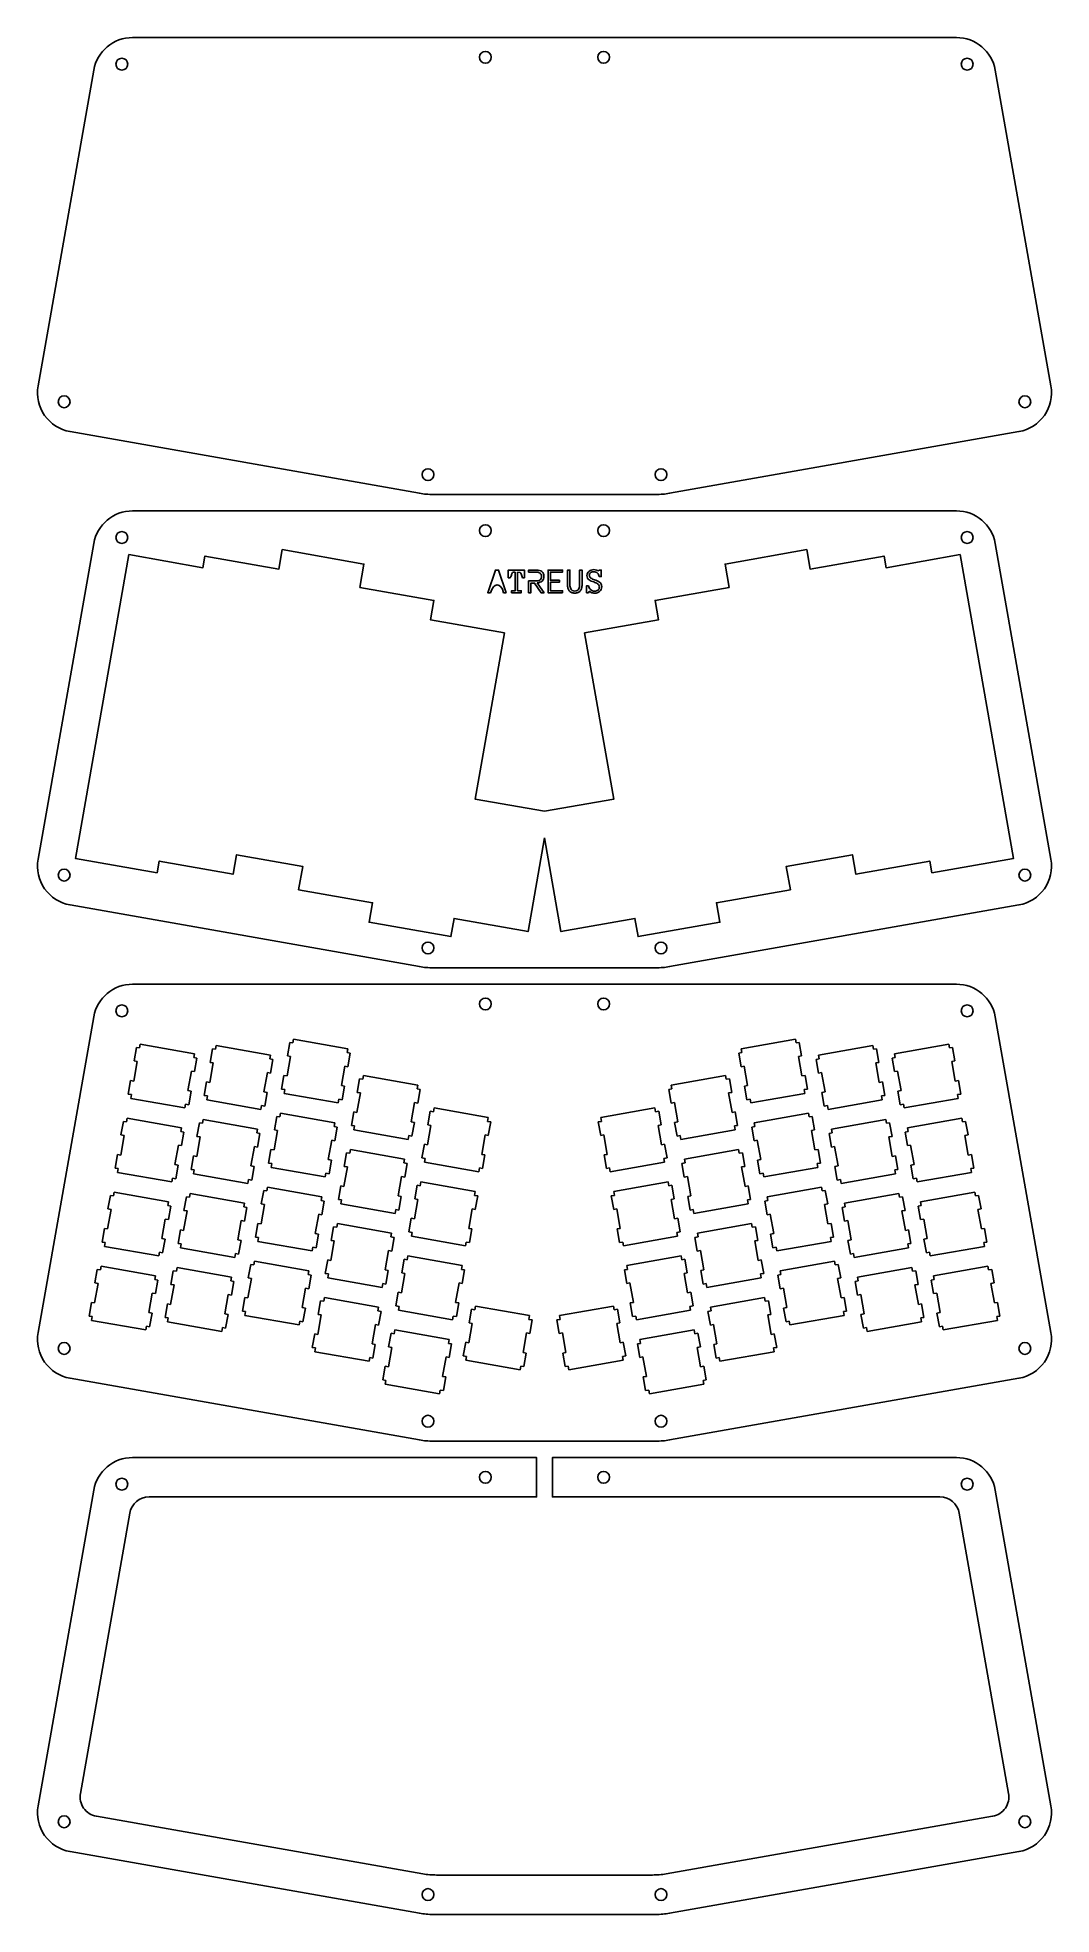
# Model space of a CAD drawing. Extents: x -129 to 129, y -125 to 351.
import ezdxf

# ---------------------------------------------------------------- set-up
doc = ezdxf.new("R2010")
doc.units = 0
doc.layers.get('0').update_dxf_attribs({"linetype": 'CONTINUOUS'})
doc.layers.add('TOP', color=7, linetype='CONTINUOUS')

msp = doc.modelspace()

# ---------------------------------------------------------------- linework, layer by layer
at = {"color": 7, "linetype": 'CONTINUOUS'}
for p, q in [((-102.55, 95.41), (-102.72, 94.44)), ((-88.8, 92.98), (-102.55, 95.41)), ((-64.61, 95.85), (-65.22, 92.4)), ((-63.81, 95.71), (-64.61, 95.85)), ((-63.64, 96.67), (-63.81, 95.71)), ((-49.89, 94.25), (-63.64, 96.67)), ((49.89, 94.25), (63.64, 96.67)), ((63.64, 96.67), (63.81, 95.71)), ((63.81, 95.71), (64.61, 95.85)), ((64.61, 95.85), (65.22, 92.4)), ((88.8, 92.98), (102.55, 95.41)), ((102.55, 95.41), (102.72, 94.44)), ((-103.33, 91), (-104.2, 86.06)), ((-103.53, 94.59), (-104.13, 91.14)), ((-104.13, 91.14), (-103.33, 91)), ((-102.72, 94.44), (-103.53, 94.59)), ((-88.97, 92.02), (-88.8, 92.98)), ((-88.17, 91.88), (-88.97, 92.02)), ((-88.77, 88.43), (-88.17, 91.88)), ((-84.05, 90.64), (-84.92, 85.71)), ((-84.24, 94.23), (-84.85, 90.79)), ((-84.85, 90.79), (-84.05, 90.64)), ((-83.44, 94.09), (-84.24, 94.23)), ((-83.27, 95.06), (-83.44, 94.09)), ((-69.52, 92.63), (-83.27, 95.06)), ((-69.69, 91.67), (-69.52, 92.63)), ((-68.88, 91.52), (-69.69, 91.67)), ((-69.49, 88.08), (-68.88, 91.52)), ((-64.42, 92.26), (-65.29, 87.33)), ((-65.22, 92.4), (-64.42, 92.26)), ((-50.06, 93.28), (-49.89, 94.25)), ((-49.26, 93.14), (-50.06, 93.28)), ((-49.86, 89.69), (-49.26, 93.14)), ((49.26, 93.14), (50.06, 93.28)), ((49.86, 89.69), (49.26, 93.14)), ((50.06, 93.28), (49.89, 94.25)), ((65.22, 92.4), (64.42, 92.26)), ((64.42, 92.26), (65.29, 87.33)), ((68.88, 91.52), (69.69, 91.67)), ((69.49, 88.08), (68.88, 91.52)), ((69.52, 92.63), (83.27, 95.06)), ((69.69, 91.67), (69.52, 92.63)), ((83.27, 95.06), (83.44, 94.09)), ((83.44, 94.09), (84.24, 94.23)), ((84.85, 90.79), (84.05, 90.64)), ((84.05, 90.64), (84.92, 85.71)), ((84.24, 94.23), (84.85, 90.79)), ((88.17, 91.88), (88.97, 92.02)), ((88.77, 88.43), (88.17, 91.88)), ((88.97, 92.02), (88.8, 92.98)), ((102.72, 94.44), (103.53, 94.59)), ((104.13, 91.14), (103.33, 91)), ((103.33, 91), (104.2, 86.06)), ((103.53, 94.59), (104.13, 91.14)), ((-105, 86.21), (-105.61, 82.76)), ((-104.2, 86.06), (-105, 86.21)), ((-90.44, 83.64), (-89.57, 88.57)), ((-89.57, 88.57), (-88.77, 88.43)), ((-85.72, 85.85), (-86.33, 82.41)), ((-84.92, 85.71), (-85.72, 85.85)), ((-71.16, 83.29), (-70.29, 88.22)), ((-70.29, 88.22), (-69.49, 88.08)), ((-66.09, 87.47), (-66.7, 84.02)), ((-65.29, 87.33), (-66.09, 87.47)), ((-51.53, 84.9), (-50.66, 89.83)), ((-50.66, 89.83), (-49.86, 89.69)), ((-46.9, 86.63), (-47.5, 83.18)), ((-46.1, 86.49), (-46.9, 86.63)), ((-45.93, 87.46), (-46.1, 86.49)), ((-32.17, 85.03), (-45.93, 87.46)), ((32.17, 85.03), (45.93, 87.46)), ((45.93, 87.46), (46.1, 86.49)), ((46.1, 86.49), (46.9, 86.63)), ((46.9, 86.63), (47.5, 83.18)), ((50.66, 89.83), (49.86, 89.69)), ((51.53, 84.9), (50.66, 89.83)), ((65.29, 87.33), (66.09, 87.47)), ((66.09, 87.47), (66.7, 84.02)), ((70.29, 88.22), (69.49, 88.08)), ((71.16, 83.29), (70.29, 88.22)), ((84.92, 85.71), (85.72, 85.85)), ((85.72, 85.85), (86.33, 82.41)), ((89.57, 88.57), (88.77, 88.43)), ((90.44, 83.64), (89.57, 88.57)), ((104.2, 86.06), (105, 86.21)), ((105, 86.21), (105.61, 82.76)), ((-105.61, 82.76), (-104.81, 82.62)), ((-104.81, 82.62), (-104.98, 81.65)), ((-104.98, 81.65), (-91.22, 79.23)), ((-89.64, 83.5), (-90.44, 83.64)), ((-90.25, 80.05), (-89.64, 83.5)), ((-86.33, 82.41), (-85.53, 82.26)), ((-85.53, 82.26), (-85.7, 81.3)), ((-85.7, 81.3), (-71.94, 78.87)), ((-70.36, 83.14), (-71.16, 83.29)), ((-70.97, 79.7), (-70.36, 83.14)), ((-66.7, 84.02), (-65.9, 83.88)), ((-65.9, 83.88), (-66.07, 82.91)), ((-66.07, 82.91), (-52.31, 80.49)), ((-52.31, 80.49), (-52.14, 81.45)), ((-52.14, 81.45), (-51.34, 81.31)), ((-50.73, 84.76), (-51.53, 84.9)), ((-51.34, 81.31), (-50.73, 84.76)), ((-46.7, 83.04), (-47.57, 78.11)), ((-47.5, 83.18), (-46.7, 83.04)), ((-32.34, 84.06), (-32.17, 85.03)), ((-31.54, 83.92), (-32.34, 84.06)), ((-32.15, 80.48), (-31.54, 83.92)), ((31.54, 83.92), (32.34, 84.06)), ((32.15, 80.48), (31.54, 83.92)), ((32.34, 84.06), (32.17, 85.03)), ((47.5, 83.18), (46.7, 83.04)), ((46.7, 83.04), (47.57, 78.11)), ((50.73, 84.76), (51.53, 84.9)), ((51.34, 81.31), (50.73, 84.76)), ((52.14, 81.45), (51.34, 81.31)), ((52.31, 80.49), (52.14, 81.45)), ((66.07, 82.91), (52.31, 80.49)), ((66.7, 84.02), (65.9, 83.88)), ((65.9, 83.88), (66.07, 82.91)), ((70.36, 83.14), (71.16, 83.29)), ((70.97, 79.7), (70.36, 83.14)), ((85.7, 81.3), (71.94, 78.87)), ((86.33, 82.41), (85.53, 82.26)), ((85.53, 82.26), (85.7, 81.3)), ((89.64, 83.5), (90.44, 83.64)), ((90.25, 80.05), (89.64, 83.5)), ((104.98, 81.65), (91.22, 79.23)), ((105.61, 82.76), (104.81, 82.62)), ((104.81, 82.62), (104.98, 81.65)), ((-105.86, 76.65), (-106.03, 75.68)), ((-92.1, 74.22), (-105.86, 76.65)), ((-91.22, 79.23), (-91.05, 80.19)), ((-91.05, 80.19), (-90.25, 80.05)), ((-86.58, 76.3), (-86.75, 75.33)), ((-72.82, 73.87), (-86.58, 76.3)), ((-71.94, 78.87), (-71.77, 79.84)), ((-71.77, 79.84), (-70.97, 79.7)), ((-67.92, 77.09), (-68.53, 73.64)), ((-67.12, 76.95), (-67.92, 77.09)), ((-66.95, 77.91), (-67.12, 76.95)), ((-53.19, 75.49), (-66.95, 77.91)), ((-48.37, 78.25), (-48.98, 74.8)), ((-47.57, 78.11), (-48.37, 78.25)), ((-33.82, 75.68), (-32.95, 80.62)), ((-32.95, 80.62), (-32.15, 80.48)), ((-29, 78.4), (-29.61, 74.95)), ((-28.2, 78.26), (-29, 78.4)), ((-28.03, 79.22), (-28.2, 78.26)), ((-14.28, 76.8), (-28.03, 79.22)), ((-14.45, 75.83), (-14.28, 76.8)), ((14.28, 76.8), (28.03, 79.22)), ((14.45, 75.83), (14.28, 76.8)), ((28.03, 79.22), (28.2, 78.26)), ((28.2, 78.26), (29, 78.4)), ((29, 78.4), (29.61, 74.95)), ((32.95, 80.62), (32.15, 80.48)), ((33.82, 75.68), (32.95, 80.62)), ((47.57, 78.11), (48.37, 78.25)), ((48.37, 78.25), (48.98, 74.8)), ((53.19, 75.49), (66.95, 77.91)), ((66.95, 77.91), (67.12, 76.95)), ((67.12, 76.95), (67.92, 77.09)), ((67.92, 77.09), (68.53, 73.64)), ((71.77, 79.84), (70.97, 79.7)), ((71.94, 78.87), (71.77, 79.84)), ((72.82, 73.87), (86.58, 76.3)), ((86.58, 76.3), (86.75, 75.33)), ((91.05, 80.19), (90.25, 80.05)), ((91.22, 79.23), (91.05, 80.19)), ((92.1, 74.22), (105.86, 76.65)), ((105.86, 76.65), (106.03, 75.68)), ((-106.64, 72.24), (-107.51, 67.3)), ((-106.83, 75.83), (-107.44, 72.38)), ((-107.44, 72.38), (-106.64, 72.24)), ((-106.03, 75.68), (-106.83, 75.83)), ((-92.27, 73.26), (-92.1, 74.22)), ((-91.47, 73.12), (-92.27, 73.26)), ((-92.08, 69.67), (-91.47, 73.12)), ((-87.36, 71.88), (-88.23, 66.95)), ((-87.55, 75.47), (-88.16, 72.02)), ((-88.16, 72.02), (-87.36, 71.88)), ((-86.75, 75.33), (-87.55, 75.47)), ((-72.99, 72.9), (-72.82, 73.87)), ((-72.19, 72.76), (-72.99, 72.9)), ((-72.8, 69.32), (-72.19, 72.76)), ((-67.73, 73.5), (-68.6, 68.57)), ((-68.53, 73.64), (-67.73, 73.5)), ((-53.36, 74.52), (-53.19, 75.49)), ((-52.56, 74.38), (-53.36, 74.52)), ((-53.17, 70.93), (-52.56, 74.38)), ((-48.98, 74.8), (-48.18, 74.66)), ((-48.18, 74.66), (-48.35, 73.7)), ((-48.35, 73.7), (-34.59, 71.27)), ((-34.59, 71.27), (-34.42, 72.24)), ((-34.42, 72.24), (-33.62, 72.1)), ((-33.01, 75.54), (-33.82, 75.68)), ((-33.62, 72.1), (-33.01, 75.54)), ((-28.81, 74.81), (-29.68, 69.88)), ((-29.61, 74.95), (-28.81, 74.81)), ((-15.92, 67.45), (-15.05, 72.39)), ((-15.05, 72.39), (-14.25, 72.24)), ((-13.65, 75.69), (-14.45, 75.83)), ((-14.25, 72.24), (-13.65, 75.69)), ((13.65, 75.69), (14.45, 75.83)), ((14.25, 72.24), (13.65, 75.69)), ((15.05, 72.39), (14.25, 72.24)), ((15.92, 67.45), (15.05, 72.39)), ((29.61, 74.95), (28.81, 74.81)), ((28.81, 74.81), (29.68, 69.88)), ((33.01, 75.54), (33.82, 75.68)), ((33.62, 72.1), (33.01, 75.54)), ((34.42, 72.24), (33.62, 72.1)), ((34.59, 71.27), (34.42, 72.24)), ((48.35, 73.7), (34.59, 71.27)), ((48.98, 74.8), (48.18, 74.66)), ((48.18, 74.66), (48.35, 73.7)), ((52.56, 74.38), (53.36, 74.52)), ((53.17, 70.93), (52.56, 74.38)), ((53.36, 74.52), (53.19, 75.49)), ((68.53, 73.64), (67.73, 73.5)), ((67.73, 73.5), (68.6, 68.57)), ((72.19, 72.76), (72.99, 72.9)), ((72.8, 69.32), (72.19, 72.76)), ((72.99, 72.9), (72.82, 73.87)), ((86.75, 75.33), (87.55, 75.47)), ((88.16, 72.02), (87.36, 71.88)), ((87.36, 71.88), (88.23, 66.95)), ((87.55, 75.47), (88.16, 72.02)), ((91.47, 73.12), (92.27, 73.26)), ((92.08, 69.67), (91.47, 73.12)), ((92.27, 73.26), (92.1, 74.22)), ((106.03, 75.68), (106.83, 75.83)), ((107.44, 72.38), (106.64, 72.24)), ((106.64, 72.24), (107.51, 67.3)), ((106.83, 75.83), (107.44, 72.38)), ((-108.31, 67.45), (-108.92, 64)), ((-107.51, 67.3), (-108.31, 67.45)), ((-93.75, 64.88), (-92.88, 69.81)), ((-92.88, 69.81), (-92.08, 69.67)), ((-89.03, 67.09), (-89.64, 63.64)), ((-88.23, 66.95), (-89.03, 67.09)), ((-74.47, 64.52), (-73.6, 69.46)), ((-73.6, 69.46), (-72.8, 69.32)), ((-69.4, 68.71), (-70.01, 65.26)), ((-68.6, 68.57), (-69.4, 68.71)), ((-54.84, 66.14), (-53.97, 71.07)), ((-53.97, 71.07), (-53.17, 70.93)), ((-50.2, 67.87), (-50.81, 64.42)), ((-49.4, 67.73), (-50.2, 67.87)), ((-49.23, 68.7), (-49.4, 67.73)), ((-35.48, 66.27), (-49.23, 68.7)), ((-30.48, 70.02), (-31.09, 66.57)), ((-29.68, 69.88), (-30.48, 70.02)), ((-15.12, 67.31), (-15.92, 67.45)), ((-15.73, 63.86), (-15.12, 67.31)), ((15.12, 67.31), (15.92, 67.45)), ((15.73, 63.86), (15.12, 67.31)), ((29.68, 69.88), (30.48, 70.02)), ((30.48, 70.02), (31.09, 66.57)), ((35.48, 66.27), (49.23, 68.7)), ((49.23, 68.7), (49.4, 67.73)), ((49.4, 67.73), (50.2, 67.87)), ((50.2, 67.87), (50.81, 64.42)), ((53.97, 71.07), (53.17, 70.93)), ((54.84, 66.14), (53.97, 71.07)), ((68.6, 68.57), (69.4, 68.71)), ((69.4, 68.71), (70.01, 65.26)), ((73.6, 69.46), (72.8, 69.32)), ((74.47, 64.52), (73.6, 69.46)), ((88.23, 66.95), (89.03, 67.09)), ((89.03, 67.09), (89.64, 63.64)), ((92.88, 69.81), (92.08, 69.67)), ((93.75, 64.88), (92.88, 69.81)), ((107.51, 67.3), (108.31, 67.45)), ((108.31, 67.45), (108.92, 64)), ((-108.92, 64), (-108.12, 63.86)), ((-108.12, 63.86), (-108.29, 62.89)), ((-108.29, 62.89), (-94.53, 60.47)), ((-92.95, 64.74), (-93.75, 64.88)), ((-93.56, 61.29), (-92.95, 64.74)), ((-89.64, 63.64), (-88.84, 63.5)), ((-88.84, 63.5), (-89.01, 62.54)), ((-89.01, 62.54), (-75.25, 60.11)), ((-73.67, 64.38), (-74.47, 64.52)), ((-74.28, 60.94), (-73.67, 64.38)), ((-70.01, 65.26), (-69.21, 65.12)), ((-69.21, 65.12), (-69.38, 64.15)), ((-69.38, 64.15), (-55.62, 61.73)), ((-55.62, 61.73), (-55.45, 62.69)), ((-55.45, 62.69), (-54.65, 62.55)), ((-54.04, 66), (-54.84, 66.14)), ((-54.65, 62.55), (-54.04, 66)), ((-50.01, 64.28), (-50.88, 59.35)), ((-50.81, 64.42), (-50.01, 64.28)), ((-35.65, 65.3), (-35.48, 66.27)), ((-34.85, 65.16), (-35.65, 65.3)), ((-35.45, 61.72), (-34.85, 65.16)), ((-31.09, 66.57), (-30.29, 66.43)), ((-30.29, 66.43), (-30.46, 65.47)), ((-30.46, 65.47), (-16.7, 63.04)), ((-16.7, 63.04), (-16.53, 64.01)), ((-16.53, 64.01), (-15.73, 63.86)), ((16.53, 64.01), (15.73, 63.86)), ((16.7, 63.04), (16.53, 64.01)), ((30.46, 65.47), (16.7, 63.04)), ((31.09, 66.57), (30.29, 66.43)), ((30.29, 66.43), (30.46, 65.47)), ((34.85, 65.16), (35.65, 65.3)), ((35.45, 61.72), (34.85, 65.16)), ((35.65, 65.3), (35.48, 66.27)), ((50.81, 64.42), (50.01, 64.28)), ((50.01, 64.28), (50.88, 59.35)), ((54.04, 66), (54.84, 66.14)), ((54.65, 62.55), (54.04, 66)), ((55.45, 62.69), (54.65, 62.55)), ((55.62, 61.73), (55.45, 62.69)), ((69.38, 64.15), (55.62, 61.73)), ((70.01, 65.26), (69.21, 65.12)), ((69.21, 65.12), (69.38, 64.15)), ((73.67, 64.38), (74.47, 64.52)), ((74.28, 60.94), (73.67, 64.38)), ((89.01, 62.54), (75.25, 60.11)), ((89.64, 63.64), (88.84, 63.5)), ((88.84, 63.5), (89.01, 62.54)), ((92.95, 64.74), (93.75, 64.88)), ((93.56, 61.29), (92.95, 64.74)), ((108.29, 62.89), (94.53, 60.47)), ((108.92, 64), (108.12, 63.86)), ((108.12, 63.86), (108.29, 62.89)), ((-109.17, 57.89), (-109.34, 56.92)), ((-95.41, 55.46), (-109.17, 57.89)), ((-94.53, 60.47), (-94.36, 61.43)), ((-94.36, 61.43), (-93.56, 61.29)), ((-89.89, 57.54), (-90.06, 56.57)), ((-76.13, 55.11), (-89.89, 57.54)), ((-75.25, 60.11), (-75.08, 61.08)), ((-75.08, 61.08), (-74.28, 60.94)), ((-71.23, 58.33), (-71.84, 54.88)), ((-70.43, 58.19), (-71.23, 58.33)), ((-70.26, 59.15), (-70.43, 58.19)), ((-56.5, 56.73), (-70.26, 59.15)), ((-51.68, 59.49), (-52.29, 56.04)), ((-50.88, 59.35), (-51.68, 59.49)), ((-37.12, 56.92), (-36.25, 61.86)), ((-36.25, 61.86), (-35.45, 61.72)), ((-32.31, 59.64), (-32.92, 56.19)), ((-31.51, 59.5), (-32.31, 59.64)), ((-31.34, 60.46), (-31.51, 59.5)), ((-17.58, 58.04), (-31.34, 60.46)), ((-17.75, 57.07), (-17.58, 58.04)), ((17.58, 58.04), (31.34, 60.46)), ((17.75, 57.07), (17.58, 58.04)), ((31.34, 60.46), (31.51, 59.5)), ((31.51, 59.5), (32.31, 59.64)), ((32.31, 59.64), (32.92, 56.19)), ((36.25, 61.86), (35.45, 61.72)), ((37.12, 56.92), (36.25, 61.86)), ((50.88, 59.35), (51.68, 59.49)), ((51.68, 59.49), (52.29, 56.04)), ((56.5, 56.73), (70.26, 59.15)), ((70.26, 59.15), (70.43, 58.19)), ((70.43, 58.19), (71.23, 58.33)), ((71.23, 58.33), (71.84, 54.88)), ((75.08, 61.08), (74.28, 60.94)), ((75.25, 60.11), (75.08, 61.08)), ((76.13, 55.11), (89.89, 57.54)), ((89.89, 57.54), (90.06, 56.57)), ((94.36, 61.43), (93.56, 61.29)), ((94.53, 60.47), (94.36, 61.43)), ((95.41, 55.46), (109.17, 57.89)), ((109.17, 57.89), (109.34, 56.92)), ((-109.95, 53.48), (-110.82, 48.54)), ((-110.14, 57.06), (-110.75, 53.62)), ((-110.75, 53.62), (-109.95, 53.48)), ((-109.34, 56.92), (-110.14, 57.06)), ((-95.58, 54.5), (-95.41, 55.46)), ((-94.78, 54.36), (-95.58, 54.5)), ((-95.39, 50.91), (-94.78, 54.36)), ((-90.67, 53.12), (-91.54, 48.19)), ((-90.86, 56.71), (-91.47, 53.26)), ((-91.47, 53.26), (-90.67, 53.12)), ((-90.06, 56.57), (-90.86, 56.71)), ((-76.3, 54.14), (-76.13, 55.11)), ((-75.5, 54), (-76.3, 54.14)), ((-76.11, 50.56), (-75.5, 54)), ((-71.04, 54.74), (-71.91, 49.81)), ((-71.84, 54.88), (-71.04, 54.74)), ((-56.67, 55.76), (-56.5, 56.73)), ((-55.87, 55.62), (-56.67, 55.76)), ((-56.48, 52.17), (-55.87, 55.62)), ((-52.29, 56.04), (-51.49, 55.9)), ((-51.49, 55.9), (-51.66, 54.94)), ((-51.66, 54.94), (-37.9, 52.51)), ((-37.9, 52.51), (-37.73, 53.48)), ((-37.73, 53.48), (-36.93, 53.34)), ((-36.32, 56.78), (-37.12, 56.92)), ((-36.93, 53.34), (-36.32, 56.78)), ((-32.12, 56.05), (-32.99, 51.12)), ((-32.92, 56.19), (-32.12, 56.05)), ((-19.23, 48.69), (-18.36, 53.62)), ((-18.36, 53.62), (-17.56, 53.48)), ((-16.95, 56.93), (-17.75, 57.07)), ((-17.56, 53.48), (-16.95, 56.93)), ((16.95, 56.93), (17.75, 57.07)), ((17.56, 53.48), (16.95, 56.93)), ((18.36, 53.62), (17.56, 53.48)), ((19.23, 48.69), (18.36, 53.62)), ((32.92, 56.19), (32.12, 56.05)), ((32.12, 56.05), (32.99, 51.12)), ((36.32, 56.78), (37.12, 56.92)), ((36.93, 53.34), (36.32, 56.78)), ((37.73, 53.48), (36.93, 53.34)), ((37.9, 52.51), (37.73, 53.48)), ((51.66, 54.94), (37.9, 52.51)), ((52.29, 56.04), (51.49, 55.9)), ((51.49, 55.9), (51.66, 54.94)), ((55.87, 55.62), (56.67, 55.76)), ((56.48, 52.17), (55.87, 55.62)), ((56.67, 55.76), (56.5, 56.73)), ((71.84, 54.88), (71.04, 54.74)), ((71.04, 54.74), (71.91, 49.81)), ((75.5, 54), (76.3, 54.14)), ((76.11, 50.56), (75.5, 54)), ((76.3, 54.14), (76.13, 55.11)), ((90.06, 56.57), (90.86, 56.71)), ((91.47, 53.26), (90.67, 53.12)), ((90.67, 53.12), (91.54, 48.19)), ((90.86, 56.71), (91.47, 53.26)), ((94.78, 54.36), (95.58, 54.5)), ((95.39, 50.91), (94.78, 54.36)), ((95.58, 54.5), (95.41, 55.46)), ((109.34, 56.92), (110.14, 57.06)), ((110.75, 53.62), (109.95, 53.48)), ((109.95, 53.48), (110.82, 48.54)), ((110.14, 57.06), (110.75, 53.62)), ((-111.62, 48.68), (-112.23, 45.24)), ((-110.82, 48.54), (-111.62, 48.68)), ((-97.06, 46.12), (-96.19, 51.05)), ((-96.19, 51.05), (-95.39, 50.91)), ((-92.34, 48.33), (-92.94, 44.88)), ((-91.54, 48.19), (-92.34, 48.33)), ((-77.78, 45.76), (-76.91, 50.7)), ((-76.91, 50.7), (-76.11, 50.56)), ((-72.71, 49.95), (-73.32, 46.5)), ((-71.91, 49.81), (-72.71, 49.95)), ((-58.15, 47.38), (-57.28, 52.31)), ((-57.28, 52.31), (-56.48, 52.17)), ((-53.51, 49.11), (-54.12, 45.66)), ((-52.71, 48.97), (-53.51, 49.11)), ((-52.54, 49.93), (-52.71, 48.97)), ((-38.78, 47.51), (-52.54, 49.93)), ((-33.79, 51.26), (-34.4, 47.81)), ((-34.4, 47.81), (-33.6, 47.67)), ((-32.99, 51.12), (-33.79, 51.26)), ((-33.6, 47.67), (-33.77, 46.71)), ((-18.43, 48.55), (-19.23, 48.69)), ((-19.04, 45.1), (-18.43, 48.55)), ((18.43, 48.55), (19.23, 48.69)), ((19.04, 45.1), (18.43, 48.55)), ((32.99, 51.12), (33.79, 51.26)), ((34.4, 47.81), (33.6, 47.67)), ((33.6, 47.67), (33.77, 46.71)), ((33.79, 51.26), (34.4, 47.81)), ((38.78, 47.51), (52.54, 49.93)), ((52.54, 49.93), (52.71, 48.97)), ((52.71, 48.97), (53.51, 49.11)), ((53.51, 49.11), (54.12, 45.66)), ((57.28, 52.31), (56.48, 52.17)), ((58.15, 47.38), (57.28, 52.31)), ((71.91, 49.81), (72.71, 49.95)), ((72.71, 49.95), (73.32, 46.5)), ((76.91, 50.7), (76.11, 50.56)), ((77.78, 45.76), (76.91, 50.7)), ((91.54, 48.19), (92.34, 48.33)), ((92.34, 48.33), (92.94, 44.88)), ((96.19, 51.05), (95.39, 50.91)), ((97.06, 46.12), (96.19, 51.05)), ((110.82, 48.54), (111.62, 48.68)), ((111.62, 48.68), (112.23, 45.24)), ((-112.23, 45.24), (-111.43, 45.1)), ((-111.43, 45.1), (-111.6, 44.13)), ((-111.6, 44.13), (-97.84, 41.71)), ((-96.26, 45.98), (-97.06, 46.12)), ((-96.87, 42.53), (-96.26, 45.98)), ((-92.94, 44.88), (-92.14, 44.74)), ((-92.14, 44.74), (-92.31, 43.78)), ((-92.31, 43.78), (-78.56, 41.35)), ((-76.98, 45.62), (-77.78, 45.76)), ((-77.59, 42.18), (-76.98, 45.62)), ((-73.32, 46.5), (-72.52, 46.36)), ((-72.52, 46.36), (-72.69, 45.39)), ((-72.69, 45.39), (-58.93, 42.97)), ((-58.93, 42.97), (-58.76, 43.93)), ((-58.76, 43.93), (-57.96, 43.79)), ((-57.35, 47.24), (-58.15, 47.38)), ((-57.96, 43.79), (-57.35, 47.24)), ((-53.32, 45.52), (-54.19, 40.59)), ((-54.12, 45.66), (-53.32, 45.52)), ((-40.43, 38.16), (-39.56, 43.1)), ((-39.56, 43.1), (-38.76, 42.96)), ((-38.95, 46.54), (-38.78, 47.51)), ((-38.15, 46.4), (-38.95, 46.54)), ((-38.76, 42.96), (-38.15, 46.4)), ((-33.77, 46.71), (-20.01, 44.28)), ((-20.01, 44.28), (-19.84, 45.24)), ((-19.84, 45.24), (-19.04, 45.1)), ((19.84, 45.24), (19.04, 45.1)), ((20.01, 44.28), (19.84, 45.24)), ((33.77, 46.71), (20.01, 44.28)), ((38.15, 46.4), (38.95, 46.54)), ((38.76, 42.96), (38.15, 46.4)), ((39.56, 43.1), (38.76, 42.96)), ((38.95, 46.54), (38.78, 47.51)), ((40.43, 38.16), (39.56, 43.1)), ((54.12, 45.66), (53.32, 45.52)), ((53.32, 45.52), (54.19, 40.59)), ((57.35, 47.24), (58.15, 47.38)), ((57.96, 43.79), (57.35, 47.24)), ((58.76, 43.93), (57.96, 43.79)), ((58.93, 42.97), (58.76, 43.93)), ((72.69, 45.39), (58.93, 42.97)), ((73.32, 46.5), (72.52, 46.36)), ((72.52, 46.36), (72.69, 45.39)), ((76.98, 45.62), (77.78, 45.76)), ((77.59, 42.18), (76.98, 45.62)), ((92.31, 43.78), (78.56, 41.35)), ((92.94, 44.88), (92.14, 44.74)), ((92.14, 44.74), (92.31, 43.78)), ((96.26, 45.98), (97.06, 46.12)), ((96.87, 42.53), (96.26, 45.98)), ((111.6, 44.13), (97.84, 41.71)), ((112.23, 45.24), (111.43, 45.1)), ((111.43, 45.1), (111.6, 44.13)), ((-113.45, 38.3), (-114.06, 34.86)), ((-112.65, 38.16), (-113.45, 38.3)), ((-112.48, 39.13), (-112.65, 38.16)), ((-98.72, 36.7), (-112.48, 39.13)), ((-97.84, 41.71), (-97.67, 42.67)), ((-97.67, 42.67), (-96.87, 42.53)), ((-93.2, 38.77), (-93.37, 37.81)), ((-79.44, 36.35), (-93.2, 38.77)), ((-78.56, 41.35), (-78.39, 42.32)), ((-78.39, 42.32), (-77.59, 42.18)), ((-74.54, 39.57), (-75.15, 36.12)), ((-73.74, 39.43), (-74.54, 39.57)), ((-73.57, 40.39), (-73.74, 39.43)), ((-59.81, 37.96), (-73.57, 40.39)), ((-54.99, 40.73), (-55.6, 37.28)), ((-54.19, 40.59), (-54.99, 40.73)), ((-39.63, 38.02), (-40.43, 38.16)), ((-35.62, 40.88), (-36.23, 37.43)), ((-34.82, 40.74), (-35.62, 40.88)), ((-34.65, 41.7), (-34.82, 40.74)), ((-20.89, 39.28), (-34.65, 41.7)), ((-21.06, 38.31), (-20.89, 39.28)), ((-20.26, 38.17), (-21.06, 38.31)), ((-20.87, 34.72), (-20.26, 38.17)), ((20.26, 38.17), (21.06, 38.31)), ((20.87, 34.72), (20.26, 38.17)), ((20.89, 39.28), (34.65, 41.7)), ((21.06, 38.31), (20.89, 39.28)), ((34.65, 41.7), (34.82, 40.74)), ((34.82, 40.74), (35.62, 40.88)), ((35.62, 40.88), (36.23, 37.43)), ((39.63, 38.02), (40.43, 38.16)), ((54.19, 40.59), (54.99, 40.73)), ((54.99, 40.73), (55.6, 37.28)), ((59.81, 37.96), (73.57, 40.39)), ((73.57, 40.39), (73.74, 39.43)), ((73.74, 39.43), (74.54, 39.57)), ((74.54, 39.57), (75.15, 36.12)), ((78.39, 42.32), (77.59, 42.18)), ((78.56, 41.35), (78.39, 42.32)), ((79.44, 36.35), (93.2, 38.77)), ((93.2, 38.77), (93.37, 37.81)), ((97.67, 42.67), (96.87, 42.53)), ((97.84, 41.71), (97.67, 42.67)), ((98.72, 36.7), (112.48, 39.13)), ((112.48, 39.13), (112.65, 38.16)), ((112.65, 38.16), (113.45, 38.3)), ((113.45, 38.3), (114.06, 34.86)), ((-113.26, 34.72), (-114.13, 29.78)), ((-114.06, 34.86), (-113.26, 34.72)), ((-98.89, 35.74), (-98.72, 36.7)), ((-98.09, 35.6), (-98.89, 35.74)), ((-98.7, 32.15), (-98.09, 35.6)), ((-93.97, 34.36), (-94.84, 29.43)), ((-94.17, 37.95), (-94.78, 34.5)), ((-94.78, 34.5), (-93.97, 34.36)), ((-93.37, 37.81), (-94.17, 37.95)), ((-79.61, 35.38), (-79.44, 36.35)), ((-78.81, 35.24), (-79.61, 35.38)), ((-79.42, 31.8), (-78.81, 35.24)), ((-74.35, 35.98), (-75.22, 31.05)), ((-75.15, 36.12), (-74.35, 35.98)), ((-61.46, 28.62), (-60.59, 33.55)), ((-60.59, 33.55), (-59.79, 33.41)), ((-59.98, 37), (-59.81, 37.96)), ((-59.18, 36.86), (-59.98, 37)), ((-59.79, 33.41), (-59.18, 36.86)), ((-55.6, 37.28), (-54.8, 37.14)), ((-54.8, 37.14), (-54.97, 36.18)), ((-54.97, 36.18), (-41.21, 33.75)), ((-41.21, 33.75), (-41.04, 34.72)), ((-41.04, 34.72), (-40.24, 34.58)), ((-40.24, 34.58), (-39.63, 38.02)), ((-35.43, 37.29), (-36.3, 32.36)), ((-36.23, 37.43), (-35.43, 37.29)), ((-22.54, 29.93), (-21.67, 34.86)), ((-21.67, 34.86), (-20.87, 34.72)), ((21.67, 34.86), (20.87, 34.72)), ((22.54, 29.93), (21.67, 34.86)), ((36.23, 37.43), (35.43, 37.29)), ((35.43, 37.29), (36.3, 32.36)), ((40.24, 34.58), (39.63, 38.02)), ((41.04, 34.72), (40.24, 34.58)), ((41.21, 33.75), (41.04, 34.72)), ((54.97, 36.18), (41.21, 33.75)), ((55.6, 37.28), (54.8, 37.14)), ((54.8, 37.14), (54.97, 36.18)), ((59.18, 36.86), (59.98, 37)), ((59.79, 33.41), (59.18, 36.86)), ((60.59, 33.55), (59.79, 33.41)), ((59.98, 37), (59.81, 37.96)), ((61.46, 28.62), (60.59, 33.55)), ((75.15, 36.12), (74.35, 35.98)), ((74.35, 35.98), (75.22, 31.05)), ((78.81, 35.24), (79.61, 35.38)), ((79.42, 31.8), (78.81, 35.24)), ((79.61, 35.38), (79.44, 36.35)), ((93.37, 37.81), (94.17, 37.95)), ((94.78, 34.5), (93.97, 34.36)), ((93.97, 34.36), (94.84, 29.43)), ((94.17, 37.95), (94.78, 34.5)), ((98.09, 35.6), (98.89, 35.74)), ((98.7, 32.15), (98.09, 35.6)), ((98.89, 35.74), (98.72, 36.7)), ((114.06, 34.86), (113.26, 34.72)), ((113.26, 34.72), (114.13, 29.78)), ((-114.93, 29.92), (-115.53, 26.48)), ((-114.13, 29.78), (-114.93, 29.92)), ((-100.37, 27.36), (-99.5, 32.29)), ((-99.5, 32.29), (-98.7, 32.15)), ((-95.65, 29.57), (-96.25, 26.12)), ((-94.84, 29.43), (-95.65, 29.57)), ((-81.09, 27), (-80.22, 31.94)), ((-80.22, 31.94), (-79.42, 31.8)), ((-76.02, 31.19), (-76.62, 27.74)), ((-75.22, 31.05), (-76.02, 31.19)), ((-60.66, 28.48), (-61.46, 28.62)), ((-56.82, 30.35), (-57.43, 26.9)), ((-56.02, 30.21), (-56.82, 30.35)), ((-55.85, 31.17), (-56.02, 30.21)), ((-42.09, 28.75), (-55.85, 31.17)), ((-42.26, 27.78), (-42.09, 28.75)), ((-37.1, 32.5), (-37.71, 29.05)), ((-37.71, 29.05), (-36.9, 28.91)), ((-36.3, 32.36), (-37.1, 32.5)), ((-36.9, 28.91), (-37.07, 27.94)), ((-21.74, 29.79), (-22.54, 29.93)), ((-22.35, 26.34), (-21.74, 29.79)), ((-17.54, 29.01), (-17.71, 28.05)), ((-3.78, 26.59), (-17.54, 29.01)), ((3.78, 26.59), (17.54, 29.01)), ((17.54, 29.01), (17.71, 28.05)), ((21.74, 29.79), (22.54, 29.93)), ((22.35, 26.34), (21.74, 29.79)), ((36.3, 32.36), (37.1, 32.5)), ((37.71, 29.05), (36.9, 28.91)), ((36.9, 28.91), (37.07, 27.94)), ((37.1, 32.5), (37.71, 29.05)), ((42.09, 28.75), (55.85, 31.17)), ((42.26, 27.78), (42.09, 28.75)), ((55.85, 31.17), (56.02, 30.21)), ((56.02, 30.21), (56.82, 30.35)), ((56.82, 30.35), (57.43, 26.9)), ((60.66, 28.48), (61.46, 28.62)), ((75.22, 31.05), (76.02, 31.19)), ((76.02, 31.19), (76.62, 27.74)), ((80.22, 31.94), (79.42, 31.8)), ((81.09, 27), (80.22, 31.94)), ((94.84, 29.43), (95.65, 29.57)), ((95.65, 29.57), (96.25, 26.12)), ((99.5, 32.29), (98.7, 32.15)), ((100.37, 27.36), (99.5, 32.29)), ((114.13, 29.78), (114.93, 29.92)), ((114.93, 29.92), (115.53, 26.48)), ((-115.53, 26.48), (-114.73, 26.34)), ((-114.73, 26.34), (-114.9, 25.37)), ((-114.9, 25.37), (-101.15, 22.94)), ((-101.15, 22.94), (-100.98, 23.91)), ((-100.98, 23.91), (-100.18, 23.77)), ((-99.57, 27.22), (-100.37, 27.36)), ((-100.18, 23.77), (-99.57, 27.22)), ((-96.25, 26.12), (-95.45, 25.98)), ((-95.45, 25.98), (-95.62, 25.02)), ((-95.62, 25.02), (-81.86, 22.59)), ((-80.29, 26.86), (-81.09, 27)), ((-80.89, 23.42), (-80.29, 26.86)), ((-76.62, 27.74), (-75.82, 27.6)), ((-75.82, 27.6), (-75.99, 26.63)), ((-75.99, 26.63), (-62.24, 24.21)), ((-62.24, 24.21), (-62.07, 25.17)), ((-62.07, 25.17), (-61.27, 25.03)), ((-61.27, 25.03), (-60.66, 28.48)), ((-56.63, 26.76), (-57.5, 21.83)), ((-57.43, 26.9), (-56.63, 26.76)), ((-43.74, 19.4), (-42.87, 24.34)), ((-42.87, 24.34), (-42.07, 24.19)), ((-41.46, 27.64), (-42.26, 27.78)), ((-42.07, 24.19), (-41.46, 27.64)), ((-37.07, 27.94), (-23.32, 25.52)), ((-23.32, 25.52), (-23.15, 26.48)), ((-23.15, 26.48), (-22.35, 26.34)), ((-18.32, 24.6), (-19.19, 19.67)), ((-18.51, 28.19), (-19.12, 24.74)), ((-19.12, 24.74), (-18.32, 24.6)), ((-17.71, 28.05), (-18.51, 28.19)), ((-3.95, 25.62), (-3.78, 26.59)), ((-3.15, 25.48), (-3.95, 25.62)), ((-3.76, 22.03), (-3.15, 25.48)), ((3.15, 25.48), (3.95, 25.62)), ((3.76, 22.03), (3.15, 25.48)), ((3.95, 25.62), (3.78, 26.59)), ((17.71, 28.05), (18.51, 28.19)), ((19.12, 24.74), (18.32, 24.6)), ((18.32, 24.6), (19.19, 19.67)), ((18.51, 28.19), (19.12, 24.74)), ((23.15, 26.48), (22.35, 26.34)), ((23.32, 25.52), (23.15, 26.48)), ((37.07, 27.94), (23.32, 25.52)), ((41.46, 27.64), (42.26, 27.78)), ((42.07, 24.19), (41.46, 27.64)), ((42.87, 24.34), (42.07, 24.19)), ((43.74, 19.4), (42.87, 24.34)), ((57.43, 26.9), (56.63, 26.76)), ((56.63, 26.76), (57.5, 21.83)), ((61.27, 25.03), (60.66, 28.48)), ((62.07, 25.17), (61.27, 25.03)), ((62.24, 24.21), (62.07, 25.17)), ((75.99, 26.63), (62.24, 24.21)), ((76.62, 27.74), (75.82, 27.6)), ((75.82, 27.6), (75.99, 26.63)), ((80.29, 26.86), (81.09, 27)), ((80.89, 23.42), (80.29, 26.86)), ((95.62, 25.02), (81.86, 22.59)), ((96.25, 26.12), (95.45, 25.98)), ((95.45, 25.98), (95.62, 25.02)), ((99.57, 27.22), (100.37, 27.36)), ((100.18, 23.77), (99.57, 27.22)), ((100.98, 23.91), (100.18, 23.77)), ((101.15, 22.94), (100.98, 23.91)), ((114.9, 25.37), (101.15, 22.94)), ((115.53, 26.48), (114.73, 26.34)), ((114.73, 26.34), (114.9, 25.37)), ((-81.86, 22.59), (-81.69, 23.56)), ((-81.69, 23.56), (-80.89, 23.42)), ((-58.3, 21.97), (-58.91, 18.52)), ((-57.5, 21.83), (-58.3, 21.97)), ((-42.94, 19.26), (-43.74, 19.4)), ((-43.55, 15.81), (-42.94, 19.26)), ((-38.93, 22.12), (-39.54, 18.67)), ((-38.13, 21.98), (-38.93, 22.12)), ((-37.96, 22.94), (-38.13, 21.98)), ((-24.2, 20.52), (-37.96, 22.94)), ((-24.37, 19.55), (-24.2, 20.52)), ((-23.57, 19.41), (-24.37, 19.55)), ((-24.18, 15.96), (-23.57, 19.41)), ((-19.99, 19.81), (-20.6, 16.36)), ((-19.19, 19.67), (-19.99, 19.81)), ((-5.43, 17.24), (-4.56, 22.18)), ((-4.56, 22.18), (-3.76, 22.03)), ((4.56, 22.18), (3.76, 22.03)), ((5.43, 17.24), (4.56, 22.18)), ((19.19, 19.67), (19.99, 19.81)), ((19.99, 19.81), (20.6, 16.36)), ((23.57, 19.41), (24.37, 19.55)), ((24.18, 15.96), (23.57, 19.41)), ((24.2, 20.52), (37.96, 22.94)), ((24.37, 19.55), (24.2, 20.52)), ((37.96, 22.94), (38.13, 21.98)), ((38.13, 21.98), (38.93, 22.12)), ((38.93, 22.12), (39.54, 18.67)), ((42.94, 19.26), (43.74, 19.4)), ((43.55, 15.81), (42.94, 19.26)), ((57.5, 21.83), (58.3, 21.97)), ((58.3, 21.97), (58.91, 18.52)), ((81.69, 23.56), (80.89, 23.42)), ((81.86, 22.59), (81.69, 23.56)), ((-58.91, 18.52), (-58.1, 18.38)), ((-58.1, 18.38), (-58.28, 17.42)), ((-58.28, 17.42), (-44.52, 14.99)), ((-44.52, 14.99), (-44.35, 15.96)), ((-44.35, 15.96), (-43.55, 15.81)), ((-38.74, 18.53), (-39.6, 13.6)), ((-39.54, 18.67), (-38.74, 18.53)), ((-25.85, 11.17), (-24.98, 16.1)), ((-24.98, 16.1), (-24.18, 15.96)), ((-20.6, 16.36), (-19.8, 16.22)), ((-19.8, 16.22), (-19.97, 15.26)), ((-19.97, 15.26), (-6.21, 12.83)), ((-4.63, 17.1), (-5.43, 17.24)), ((-5.24, 13.65), (-4.63, 17.1)), ((4.63, 17.1), (5.43, 17.24)), ((5.24, 13.65), (4.63, 17.1)), ((19.97, 15.26), (6.21, 12.83)), ((20.6, 16.36), (19.8, 16.22)), ((19.8, 16.22), (19.97, 15.26)), ((24.98, 16.1), (24.18, 15.96)), ((25.85, 11.17), (24.98, 16.1)), ((39.54, 18.67), (38.74, 18.53)), ((38.74, 18.53), (39.6, 13.6)), ((44.35, 15.96), (43.55, 15.81)), ((44.52, 14.99), (44.35, 15.96)), ((58.28, 17.42), (44.52, 14.99)), ((58.91, 18.52), (58.1, 18.38)), ((58.1, 18.38), (58.28, 17.42)), ((-40.41, 13.74), (-41.01, 10.29)), ((-41.01, 10.29), (-40.21, 10.15)), ((-39.6, 13.6), (-40.41, 13.74)), ((-40.21, 10.15), (-40.38, 9.18)), ((-25.05, 11.03), (-25.85, 11.17)), ((-25.65, 7.58), (-25.05, 11.03)), ((-6.21, 12.83), (-6.04, 13.8)), ((-6.04, 13.8), (-5.24, 13.65)), ((6.04, 13.8), (5.24, 13.65)), ((6.21, 12.83), (6.04, 13.8)), ((25.05, 11.03), (25.85, 11.17)), ((25.65, 7.58), (25.05, 11.03)), ((39.6, 13.6), (40.41, 13.74)), ((41.01, 10.29), (40.21, 10.15)), ((40.21, 10.15), (40.38, 9.18)), ((40.41, 13.74), (41.01, 10.29)), ((-40.38, 9.18), (-26.63, 6.76)), ((-26.63, 6.76), (-26.45, 7.72)), ((-26.45, 7.72), (-25.65, 7.58)), ((26.45, 7.72), (25.65, 7.58)), ((26.63, 6.76), (26.45, 7.72)), ((40.38, 9.18), (26.63, 6.76))]:
    msp.add_line(p, q, dxfattribs=at)
at = {"color": 255}
for points in [[(0, 234.76), (-28.25, 234.76, -0.043661), (-31.72, 235.06), (-120.35, 250.69, -0.414214), (-128.46, 262.27), (-114.34, 342.34, -0.36397), (-104.49, 350.6), (0, 350.6)], [(0, 234.76), (28.25, 234.76, 0.043661), (31.72, 235.06), (120.35, 250.69, 0.414214), (128.46, 262.27), (114.34, 342.34, 0.36397), (104.49, 350.6), (0, 350.6)], [(0, 114.76), (-28.25, 114.76, -0.043661), (-31.72, 115.06), (-120.35, 130.69, -0.414214), (-128.46, 142.27), (-114.34, 222.34, -0.36397), (-104.49, 230.6), (0, 230.6)], [(0, 114.76), (28.25, 114.76, 0.043661), (31.72, 115.06), (120.35, 130.69, 0.414214), (128.46, 142.27), (114.34, 222.34, 0.36397), (104.49, 230.6), (0, 230.6)], [(0, -5.24), (-28.25, -5.24, -0.043661), (-31.72, -4.94), (-120.35, 10.69, -0.414214), (-128.46, 22.27), (-114.34, 102.34, -0.36397), (-104.49, 110.6), (0, 110.6)], [(0, -5.24), (28.25, -5.24, 0.043661), (31.72, -4.94), (120.35, 10.69, 0.414214), (128.46, 22.27), (114.34, 102.34, 0.36397), (104.49, 110.6), (0, 110.6)], [(0, -125.24), (-28.25, -125.24, -0.043661), (-31.72, -124.94), (-120.35, -109.31, -0.414214), (-128.46, -97.73), (-114.34, -17.66, -0.36397), (-104.49, -9.4), (-2, -9.4), (-2, -19.4), (-100.3, -19.4, 0.36397), (-105.22, -23.53), (-117.74, -94.54, 0.414214), (-113.69, -100.33), (-30.85, -114.94, 0.043661), (-27.38, -115.24), (0, -115.24)], [(0, -125.24), (28.25, -125.24, 0.043661), (31.72, -124.94), (120.35, -109.31, 0.414214), (128.46, -97.73), (114.34, -17.66, 0.36397), (104.49, -9.4), (2, -9.4), (2, -19.4), (100.3, -19.4, -0.36397), (105.22, -23.53), (117.74, -94.54, -0.414214), (113.69, -100.33), (30.85, -114.94, -0.043661), (27.38, -115.24), (0, -115.24)]]:
    msp.add_lwpolyline(points, format="xyb", dxfattribs=at)
for points in [[(0, 154.44), (-17.6, 157.54), (-10.17, 199.67), (-28.93, 202.98), (-28.07, 207.9), (-46.83, 211.21), (-45.79, 217.12), (-66.52, 220.77), (-67.38, 215.85), (-86.14, 219.16), (-86.67, 216.2), (-105.43, 219.51), (-119.01, 142.5), (-98.28, 138.84), (-97.75, 141.8), (-78.99, 138.49), (-78.13, 143.41), (-61.33, 140.45), (-62.38, 134.54), (-43.62, 131.24), (-44.48, 126.31), (-23.75, 122.66), (-22.94, 127.26), (-4.18, 123.95), (0, 147.67)], [(0, 154.44), (17.6, 157.54), (10.17, 199.67), (28.93, 202.98), (28.07, 207.9), (46.83, 211.21), (45.79, 217.12), (66.52, 220.77), (67.38, 215.85), (86.14, 219.16), (86.67, 216.2), (105.43, 219.51), (119.01, 142.5), (98.28, 138.84), (97.75, 141.8), (78.99, 138.49), (78.13, 143.41), (61.33, 140.45), (62.38, 134.54), (43.62, 131.24), (44.48, 126.31), (23.75, 122.66), (22.94, 127.26), (4.18, 123.95), (0, 147.67)]]:
    msp.add_lwpolyline(points, dxfattribs=at)
for centre in [(-107.22, 343.85), (-15, 345.6), (15, 345.6), (107.22, 343.85), (-121.86, 258.26), (121.86, 258.26), (-29.56, 239.8), (29.56, 239.8), (-107.22, 223.85), (-15, 225.6), (15, 225.6), (107.22, 223.85), (-121.86, 138.26), (121.86, 138.26), (-29.56, 119.8), (29.56, 119.8), (-107.22, 103.85), (-15, 105.6), (15, 105.6), (107.22, 103.85), (-121.86, 18.26), (121.86, 18.26), (-29.56, -0.2), (29.56, -0.2), (-15, -14.4), (15, -14.4), (-107.22, -16.15), (107.22, -16.15), (-121.86, -101.74), (121.86, -101.74), (-29.56, -120.2), (29.56, -120.2)]:
    msp.add_circle(centre, 1.5, dxfattribs=at)
at = {"layer": 'TOP', "color": 7}
for points in [[(-13.74, 209.85), (-14.39, 209.85), (-12.47, 215.6), (-11.65, 215.6), (-9.74, 209.85)], [(-8.67, 213.66), (-9.19, 213.66), (-9.19, 215.6), (-5.08, 215.6), (-5.08, 213.66)], [(-6.83, 215.09), (-6.83, 210.37), (-5.9, 210.37), (-5.9, 209.85), (-8.37, 209.85), (-8.37, 210.37), (-7.44, 210.37), (-7.44, 215.09)], [(-2.14, 215.09), (-3.43, 215.09), (-4.03, 215.09), (-4.03, 215.6), (-2.14, 215.6)], [(4.58, 209.85), (0.91, 209.85), (0.91, 215.6), (4.58, 215.6), (4.58, 215.09), (1.51, 215.09), (1.51, 213.03), (3.78, 213.03), (3.78, 212.51), (1.51, 212.51), (1.51, 210.37), (4.58, 210.37), (4.58, 209.85)], [(5.85, 211.91), (5.85, 215.6), (6.45, 215.6), (6.45, 211.9)], [(8.91, 211.9), (8.91, 215.6), (9.52, 215.6), (9.52, 211.9)], [(13.85, 215.6), (14.39, 215.6), (14.39, 213.96), (13.85, 213.96)], [(-9.74, 209.85), (-10.39, 209.85)], [(-5.08, 213.66), (-5.59, 213.66)], [(-4.03, 212.83), (-3.43, 212.83), (-2.14, 212.83)], [(-0.09, 209.85), (-0.85, 209.85), (-2.53, 212.31), (-3.43, 212.31), (-3.43, 209.85), (-4.03, 209.85)], [(-1.82, 212.34), (-0.09, 209.85)], [(11.19, 209.85), (10.68, 209.85), (10.68, 211.6), (11.19, 211.6)]]:
    msp.add_lwpolyline(points, dxfattribs=at)
for points in [[(-7.44, 215.09), (-8.7, 215.07), (-8.08, 214.47), (-8.67, 213.66)], [(-5.59, 213.66), (-5.94, 214.28), (-5.62, 215.07), (-6.83, 215.09)], [(-2.14, 215.6), (-1.5, 215.6), (-1.01, 215.47), (-0.67, 215.19)], [(-1.14, 214.81), (-1.38, 215), (-1.71, 215.09), (-2.14, 215.09)], [(-0.77, 213.96), (-0.77, 214.35), (-0.9, 214.64), (-1.14, 214.81)], [(-0.67, 215.19), (-0.32, 214.92), (-0.15, 214.51), (-0.15, 213.96)], [(10.76, 214.22), (10.76, 214.45), (10.81, 214.66), (10.91, 214.85)], [(10.91, 213.55), (10.81, 213.73), (10.76, 213.95), (10.76, 214.22)], [(10.91, 214.85), (11.01, 215.03), (11.14, 215.19), (11.3, 215.31)], [(11.3, 215.31), (11.46, 215.44), (11.65, 215.53), (11.86, 215.6)], [(11.45, 214.66), (11.39, 214.54), (11.36, 214.39), (11.36, 214.22)], [(11.36, 214.22), (11.36, 214.07), (11.4, 213.94), (11.47, 213.84)], [(11.71, 214.96), (11.6, 214.88), (11.52, 214.78), (11.45, 214.66)], [(12.08, 215.13), (11.94, 215.1), (11.82, 215.04), (11.71, 214.96)], [(11.86, 215.6), (12.08, 215.67), (12.3, 215.7), (12.53, 215.7)], [(12.53, 215.18), (12.37, 215.18), (12.22, 215.17), (12.08, 215.13)], [(12.53, 215.7), (13.72, 215.66), (13.6, 215.14), (13.85, 215.6)], [(13.03, 215.09), (12.87, 215.15), (12.7, 215.18), (12.53, 215.18)], [(13.45, 214.83), (13.33, 214.94), (13.19, 215.03), (13.03, 215.09)], [(13.74, 214.44), (13.67, 214.6), (13.58, 214.73), (13.45, 214.83)], [(13.85, 213.96), (13.85, 214.13), (13.82, 214.29), (13.74, 214.44)], [(-10.39, 209.85), (-11.03, 212.52), (-12.91, 212.42), (-13.74, 209.85)], [(-4.03, 209.85), (-4.03, 210.81), (-4.03, 211.87), (-4.03, 212.83)], [(-2.14, 212.83), (-1.71, 212.83), (-1.38, 212.92), (-1.14, 213.09)], [(-1.15, 212.49), (-1.36, 212.41), (-1.58, 212.36), (-1.82, 212.34)], [(-0.62, 212.82), (-0.77, 212.68), (-0.95, 212.57), (-1.15, 212.49)], [(-1.14, 213.09), (-0.9, 213.27), (-0.77, 213.56), (-0.77, 213.96)], [(-0.28, 213.31), (-0.36, 213.12), (-0.48, 212.95), (-0.62, 212.82)], [(-0.15, 213.96), (-0.15, 213.72), (-0.19, 213.5), (-0.28, 213.31)], [(5.95, 211.02), (5.88, 211.29), (5.85, 211.58), (5.85, 211.91)], [(6.28, 210.33), (6.13, 210.52), (6.02, 210.75), (5.95, 211.02)], [(6.85, 209.9), (6.62, 210.01), (6.43, 210.15), (6.28, 210.33)], [(6.45, 211.9), (6.45, 211.73), (6.46, 211.54), (6.49, 211.35)], [(6.49, 211.35), (6.53, 211.15), (6.59, 210.98), (6.67, 210.82)], [(6.67, 210.82), (6.77, 210.66), (6.89, 210.53), (7.05, 210.42)], [(7.68, 209.75), (7.36, 209.75), (7.08, 209.8), (6.85, 209.9)], [(7.05, 210.42), (7.21, 210.32), (7.42, 210.26), (7.68, 210.26)], [(7.68, 210.26), (7.94, 210.26), (8.15, 210.32), (8.31, 210.42)], [(8.5, 209.9), (8.27, 209.8), (8, 209.75), (7.68, 209.75)], [(8.31, 210.42), (8.47, 210.53), (8.6, 210.66), (8.69, 210.82)], [(9.08, 210.33), (8.93, 210.15), (8.74, 210.01), (8.5, 209.9)], [(8.69, 210.82), (8.78, 210.98), (8.84, 211.15), (8.87, 211.35)], [(8.87, 211.35), (8.9, 211.54), (8.91, 211.73), (8.91, 211.9)], [(9.41, 211.01), (9.34, 210.75), (9.23, 210.52), (9.08, 210.33)], [(9.52, 211.9), (9.52, 211.57), (9.49, 211.28), (9.41, 211.01)], [(11.31, 213.1), (11.15, 213.23), (11.01, 213.38), (10.91, 213.55)], [(11.19, 211.6), (11.19, 211.4), (11.24, 211.22), (11.33, 211.06)], [(11.83, 209.93), (11.24, 210.26), (11.54, 210.41), (11.19, 209.85)], [(11.87, 212.79), (11.66, 212.88), (11.48, 212.98), (11.31, 213.1)], [(11.33, 211.06), (11.42, 210.9), (11.53, 210.76), (11.67, 210.64)], [(11.47, 213.84), (11.55, 213.73), (11.65, 213.64), (11.78, 213.55)], [(11.67, 210.64), (11.82, 210.52), (11.98, 210.43), (12.16, 210.36)], [(11.78, 213.55), (11.9, 213.47), (12.05, 213.4), (12.21, 213.33)], [(12.72, 209.75), (12.4, 209.75), (12.1, 209.81), (11.83, 209.93)], [(12.5, 212.57), (12.29, 212.64), (12.08, 212.72), (11.87, 212.79)], [(12.16, 210.36), (12.35, 210.3), (12.53, 210.26), (12.72, 210.26)], [(12.21, 213.33), (12.38, 213.27), (12.55, 213.2), (12.72, 213.13)], [(13.02, 212.37), (12.85, 212.43), (12.68, 212.5), (12.5, 212.57)], [(12.72, 213.13), (12.94, 213.06), (13.16, 212.97), (13.37, 212.88)], [(12.72, 210.26), (12.89, 210.26), (13.05, 210.29), (13.2, 210.33)], [(13.4, 209.86), (13.19, 209.79), (12.96, 209.75), (12.72, 209.75)], [(13.48, 212.13), (13.34, 212.22), (13.19, 212.3), (13.02, 212.37)], [(13.2, 210.33), (13.34, 210.38), (13.47, 210.45), (13.58, 210.54)], [(13.37, 212.88), (13.59, 212.78), (13.78, 212.67), (13.95, 212.54)], [(13.98, 210.19), (13.81, 210.05), (13.62, 209.94), (13.4, 209.86)], [(13.8, 211.79), (13.73, 211.92), (13.62, 212.03), (13.48, 212.13)], [(13.58, 210.54), (13.68, 210.63), (13.77, 210.74), (13.83, 210.87)], [(13.93, 211.31), (13.93, 211.5), (13.89, 211.66), (13.8, 211.79)], [(13.83, 210.87), (13.9, 211), (13.93, 211.15), (13.93, 211.31)], [(13.95, 212.54), (14.12, 212.41), (14.26, 212.24), (14.37, 212.05)], [(14.38, 210.69), (14.28, 210.5), (14.15, 210.33), (13.98, 210.19)], [(14.37, 212.05), (14.48, 211.86), (14.53, 211.62), (14.53, 211.35)], [(14.53, 211.35), (14.53, 211.11), (14.48, 210.89), (14.38, 210.69)]]:
    msp.add_open_spline(points, degree=3, dxfattribs=at)

doc.saveas('drawing.dxf')
